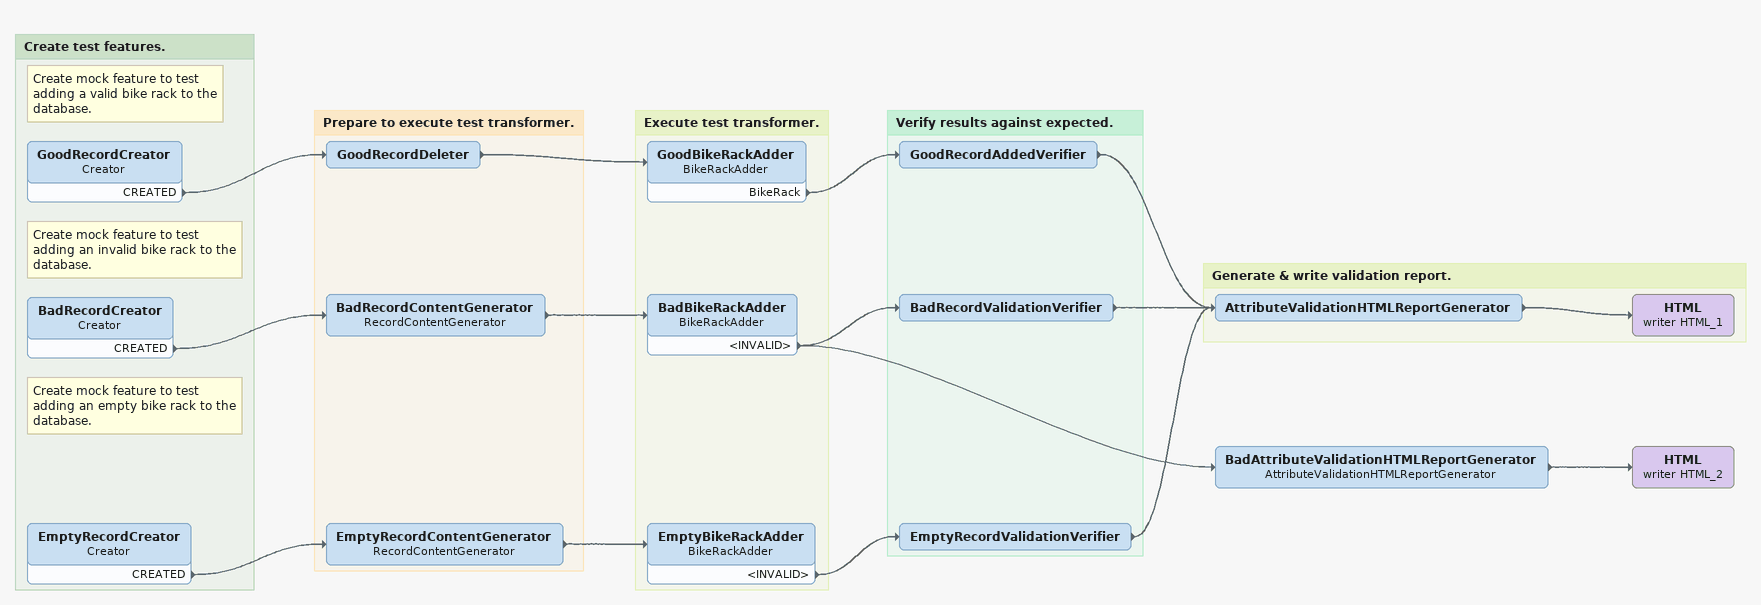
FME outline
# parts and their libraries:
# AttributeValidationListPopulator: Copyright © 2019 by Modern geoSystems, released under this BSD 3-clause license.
BadAttributeValidationHTMLReportGenerator: AttributeValidationHTMLReportGenerator
    -> HTML (writer HTML_2)
HTML (writer HTML_2)

Bookmark: Create test features.
Note: Create mock feature to test adding a valid bike rack to the database.
GoodRecordCreator: Creator
    CREATED -> GoodRecordDeleter
Note: Create mock feature to test adding an invalid bike rack to the database.
BadRecordCreator: Creator
    CREATED -> BadRecordContentGenerator
Note: Create mock feature to test adding an empty bike rack to the database.
EmptyRecordCreator: Creator
    CREATED -> EmptyRecordContentGenerator

Bookmark: Prepare to execute test transformer.
GoodRecordDeleter
    -> GoodBikeRackAdder
BadRecordContentGenerator: RecordContentGenerator
    -> BadBikeRackAdder
EmptyRecordContentGenerator: RecordContentGenerator
    -> EmptyBikeRackAdder

Bookmark: Execute test transformer.
GoodBikeRackAdder: BikeRackAdder
    BikeRack -> GoodRecordAddedVerifier
BadBikeRackAdder: BikeRackAdder
    <INVALID> -> BadRecordValidationVerifier
    <INVALID> -> BadAttributeValidationHTMLReportGenerator
EmptyBikeRackAdder: BikeRackAdder
    <INVALID> -> EmptyRecordValidationVerifier

Bookmark: Verify results against expected.
GoodRecordAddedVerifier
    -> AttributeValidationHTMLReportGenerator
BadRecordValidationVerifier
    -> AttributeValidationHTMLReportGenerator
EmptyRecordValidationVerifier
    -> AttributeValidationHTMLReportGenerator

Bookmark: Generate & write validation report.
AttributeValidationHTMLReportGenerator
    -> HTML (writer HTML_1)
HTML (writer HTML_1)
